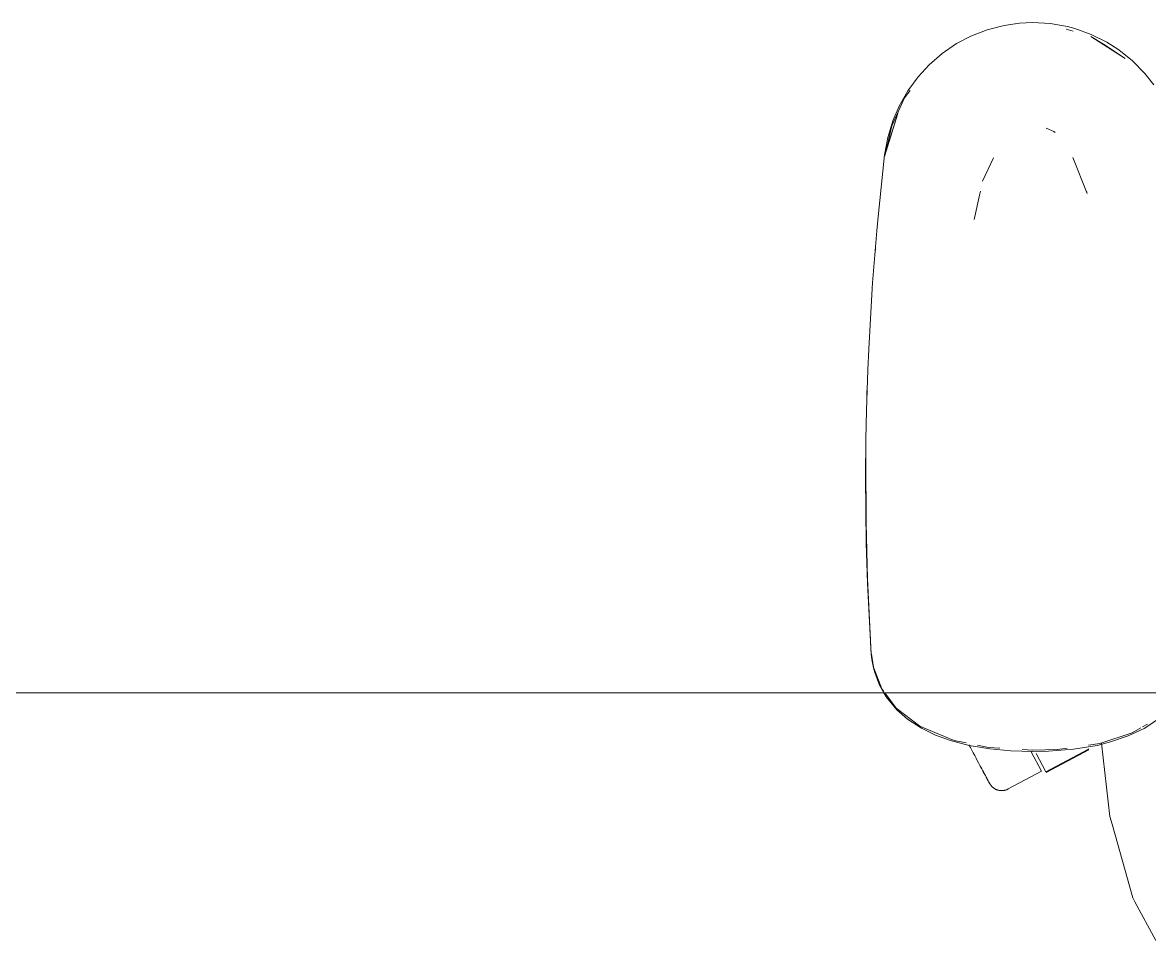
# Model space of a CAD drawing. Header units: millimetres. Extents: x 155927 to 317870, y -36033 to 97293.
# Drawn here: x 176345.5 to 176672.1, y 18435.4 to 18701.5 of the extents above; entities that cross this region are included whole.
import ezdxf

# ---------------------------------------------------------------- set-up
doc = ezdxf.new("R2010")
doc.units = ezdxf.units.MM
doc.header["$MEASUREMENT"] = 0
doc.layers.add('G-IMPT', color=8, linetype='CONTINUOUS', lineweight=9)
doc.layers.add('I-FURN', color=8, linetype='CONTINUOUS', lineweight=9)

msp = doc.modelspace()

# ---------------------------------------------------------------- linework, layer by layer
at = {"layer": 'G-IMPT'}
for p, q in [((176629.93, 18700.71), (176625.06, 18699.44)), ((176629.93, 18700.71), (176634.44, 18701.35)), ((176638.29, 18701.53), (176634.44, 18701.35)), ((176638.29, 18701.53), (176643.33, 18701.23)), ((176643.33, 18701.23), (176648.28, 18700.35)), ((176648.28, 18700.35), (176650.41, 18699.78)), ((176616.19, 18695.42), (176620.35, 18697.61)), ((176620.35, 18697.61), (176625.06, 18699.44)), ((176649.97, 18698.99), (176647.94, 18699.6)), ((176655.18, 18698.07), (176650.41, 18699.78)), ((176655.09, 18697.43), (176658.76, 18695.27)), ((176655.09, 18697.43), (176665.04, 18691.1)), ((176655.18, 18698.07), (176659.69, 18695.83)), ((176616.19, 18695.42), (176612.02, 18692.59)), ((176658.76, 18695.27), (176665.04, 18691.1)), ((176659.69, 18695.83), (176663.24, 18693.57)), ((176612.02, 18692.59), (176608.19, 18689.27)), ((176667.21, 18690.38), (176663.24, 18693.57)), ((176667.21, 18690.38), (176670.76, 18686.77)), ((176605.02, 18685.83), (176608.19, 18689.27)), ((176605.02, 18685.83), (176602.03, 18681.75)), ((176670.76, 18686.77), (176673.39, 18683.47)), ((176599.51, 18677.31), (176602.03, 18681.75)), ((176602.72, 18681.79), (176601.12, 18679.68)), ((176597.38, 18671.62), (176601.12, 18679.68)), ((176595.34, 18662.65), (176599.17, 18675.11)), ((176599.17, 18675.11), (176596.26, 18665.96)), ((176599.51, 18677.31), (176597.7, 18673.07)), ((176597.38, 18671.62), (176595.47, 18663.21)), ((176597.7, 18673.07), (176596.24, 18668.2)), ((176642.12, 18670.91), (176644.34, 18669.9)), ((176595.34, 18663.16), (176596.24, 18668.2)), ((176644.34, 18669.9), (176644.79, 18669.6)), ((176595.34, 18662.65), (176596.26, 18665.96)), ((176593.44, 18645.24), (176595.34, 18663.16)), ((176626.91, 18662.28), (176623.65, 18655.49)), ((176654.01, 18651.95), (176649.87, 18662.37)), ((176621.31, 18644.45), (176622.88, 18651.88)), ((176623.09, 18652.64), (176622.88, 18651.88)), ((176654.01, 18651.95), (176653.87, 18652.64)), ((176593.09, 18641.11), (176593.44, 18645.24)), ((176591.84, 18626.05), (176593.09, 18641.11)), ((176592.49, 18634.23), (176592.66, 18635.91)), ((176591.84, 18626.05), (176591.52, 18620.96)), ((176591.52, 18620.96), (176590.71, 18606.82)), ((176590.45, 18600.8), (176590.71, 18606.82)), ((176590.45, 18600.8), (176590.06, 18589.04)), ((176590.31, 18595.91), (176590.2, 18593.98)), ((176590.2, 18593.98), (176590.19, 18592.48)), ((176589.9, 18580.62), (176590.06, 18589.04)), ((176589.9, 18580.62), (176589.81, 18569.83)), ((176589.9, 18580.62), (176589.85, 18560.44)), ((176589.9, 18580.62), (176590.01, 18550.6)), ((176590.01, 18550.6), (176589.81, 18569.83)), ((176589.85, 18560.44), (176590.01, 18550.6)), ((176589.85, 18560.44), (176590.36, 18539.04)), ((176589.85, 18560.44), (176590.32, 18540.25)), ((176589.89, 18560.44), (176589.87, 18558.4)), ((176589.87, 18558.4), (176589.94, 18556.49)), ((176590.01, 18550.6), (176590.36, 18539.04)), ((176590.36, 18539.04), (176590.32, 18540.25)), ((176590.32, 18540.25), (176591.4, 18518.46)), ((176590.32, 18540.25), (176591.29, 18520.07)), ((176590.36, 18539.04), (176591.4, 18518.46)), ((176591.4, 18518.46), (176591.29, 18520.07)), ((176591.4, 18518.46), (176591.66, 18516.82)), ((176592.12, 18514.6), (176591.54, 18518.45)), ((176592.1, 18514.42), (176591.66, 18516.82)), ((176592.1, 18514.42), (176592.47, 18513.08)), ((176592.12, 18514.6), (176594.53, 18508.41)), ((176593.86, 18509.43), (176592.47, 18513.08)), ((176593.86, 18509.43), (176595.13, 18507.22)), ((176594.53, 18508.41), (176595.13, 18507.6)), ((176595.14, 18507.2), (176595.82, 18506)), ((176595.43, 18507.2), (176598.7, 18502.78)), ((176595.82, 18506), (176598.9, 18502.26)), ((176598.7, 18502.78), (176605.49, 18497.56)), ((176601.94, 18499.59), (176598.9, 18502.26)), ((176605.98, 18496.94), (176601.94, 18499.59)), ((176670.03, 18497.3), (176671.47, 18498.16)), ((176670.53, 18496.9), (176671.9, 18497.7)), ((176675.36, 18500.15), (176671.9, 18497.7)), ((176605.49, 18497.56), (176609.88, 18495.72)), ((176605.98, 18496.94), (176610.06, 18494.96)), ((176615.5, 18493.4), (176609.88, 18495.72)), ((176614.39, 18493.37), (176610.06, 18494.96)), ((176657.72, 18492.53), (176667.11, 18495.56)), ((176660.8, 18492.95), (176665.89, 18494.69)), ((176665.89, 18494.69), (176670.53, 18496.9)), ((176667.11, 18495.56), (176669.56, 18497.02)), ((176614.39, 18493.37), (176619.87, 18491.94)), ((176615.5, 18493.4), (176618.97, 18492.69)), ((176625.8, 18490.94), (176619.87, 18491.94)), ((176622.24, 18492.02), (176625.47, 18491.36)), ((176625.47, 18491.36), (176628.67, 18491.16)), ((176645.46, 18490.8), (176648.24, 18491.19)), ((176656.88, 18491.98), (176650.11, 18490.86)), ((176654.43, 18492.06), (176657.72, 18492.53)), ((176660.8, 18492.95), (176656.88, 18491.98)), ((176658.22, 18492.65), (176660.64, 18471.37)), ((176625.8, 18490.94), (176631.95, 18490.38)), ((176638.29, 18490.2), (176631.95, 18490.38)), ((176635.18, 18490.76), (176638.29, 18490.57)), ((176645.46, 18490.8), (176638.29, 18490.57)), ((176642.8, 18490.28), (176638.29, 18490.2)), ((176642.8, 18490.28), (176650.11, 18490.86)), ((176661.27, 18469.11), (176660.64, 18471.37)), ((176661.27, 18469.11), (176667.28, 18447.76)), ((176667.28, 18447.76), (176667.87, 18446.65)), ((176667.87, 18446.65), (176673.89, 18435.41))]:
    msp.add_line(p, q, dxfattribs=at)
at = {"layer": 'I-FURN'}
for p, q in [((177560.49, 18507.2), (176160.49, 18507.2)), ((176160.49, 18507.2), (177560.49, 18507.2)), ((176619.75, 18492.16), (176620.19, 18491.34)), ((176620.19, 18491.34), (176620.62, 18490.54)), ((176620.62, 18490.54), (176621.03, 18489.76)), ((176621.03, 18489.76), (176621.43, 18489.01)), ((176621.43, 18489.01), (176621.81, 18488.29)), ((176621.81, 18488.29), (176622.18, 18487.59)), ((176640.83, 18484.48), (176637.84, 18490.11)), ((176642.06, 18484.29), (176639.25, 18489.58)), ((176654.42, 18490.86), (176642.06, 18484.29)), ((176642.15, 18484.12), (176654.51, 18490.69)), ((176654.37, 18490.96), (176654.42, 18490.86)), ((176622.18, 18487.59), (176622.54, 18486.93)), ((176622.54, 18486.93), (176622.87, 18486.3)), ((176622.87, 18486.3), (176623.19, 18485.69)), ((176623.36, 18485.38), (176623.05, 18485.97)), ((176623.19, 18485.69), (176623.5, 18485.13)), ((176623.65, 18484.83), (176623.36, 18485.38)), ((176623.5, 18485.13), (176623.78, 18484.59)), ((176623.93, 18484.32), (176623.65, 18484.83)), ((176623.78, 18484.59), (176624.05, 18484.09)), ((176624.18, 18483.83), (176623.93, 18484.32)), ((176624.05, 18484.09), (176624.29, 18483.62)), ((176624.42, 18483.39), (176624.18, 18483.83)), ((176624.29, 18483.62), (176624.52, 18483.19)), ((176624.64, 18482.98), (176624.42, 18483.39)), ((176624.52, 18483.19), (176624.73, 18482.8)), ((176624.84, 18482.6), (176624.64, 18482.98)), ((176624.73, 18482.8), (176624.92, 18482.45)), ((176625.01, 18482.27), (176624.84, 18482.6)), ((176624.92, 18482.45), (176625.09, 18482.13)), ((176625.17, 18481.97), (176625.01, 18482.27)), ((176625.09, 18482.13), (176625.24, 18481.85)), ((176625.31, 18481.71), (176625.17, 18481.97)), ((176625.24, 18481.85), (176625.37, 18481.61)), ((176625.43, 18481.49), (176625.31, 18481.71)), ((176625.37, 18481.61), (176625.47, 18481.41)), ((176625.52, 18481.31), (176625.43, 18481.49)), ((176625.47, 18481.41), (176625.56, 18481.24)), ((176631.14, 18479.33), (176640.83, 18484.48)), ((176625.6, 18481.17), (176625.52, 18481.31)), ((176625.56, 18481.24), (176625.62, 18481.12)), ((176625.65, 18481.07), (176625.6, 18481.17)), ((176625.62, 18481.12), (176625.67, 18481.04)), ((176625.68, 18481.01), (176625.65, 18481.07)), ((176625.67, 18481.04), (176625.69, 18481)), ((176625.69, 18480.99), (176625.68, 18481.01)), ((176625.69, 18481), (176625.69, 18480.99)), ((176625.71, 18480.95), (176625.69, 18480.99)), ((176625.79, 18480.81), (176625.71, 18480.95)), ((176625.88, 18480.68), (176625.79, 18480.81)), ((176625.97, 18480.55), (176625.88, 18480.68)), ((176626.07, 18480.42), (176625.97, 18480.55)), ((176626.17, 18480.29), (176626.07, 18480.42)), ((176626.27, 18480.17), (176626.17, 18480.29)), ((176626.38, 18480.05), (176626.27, 18480.17)), ((176626.5, 18479.94), (176626.38, 18480.05)), ((176626.62, 18479.83), (176626.5, 18479.94)), ((176626.74, 18479.73), (176626.62, 18479.83)), ((176626.87, 18479.63), (176626.74, 18479.73)), ((176627, 18479.54), (176626.87, 18479.63)), ((176627.14, 18479.45), (176627, 18479.54)), ((176627.28, 18479.37), (176627.14, 18479.45)), ((176627.42, 18479.29), (176627.28, 18479.37)), ((176627.57, 18479.22), (176627.42, 18479.29)), ((176627.71, 18479.16), (176627.57, 18479.22)), ((176627.86, 18479.1), (176627.71, 18479.16)), ((176628.02, 18479.05), (176627.86, 18479.1)), ((176628.17, 18479), (176628.02, 18479.05)), ((176628.33, 18478.96), (176628.17, 18479)), ((176628.49, 18478.93), (176628.33, 18478.96)), ((176628.64, 18478.9), (176628.49, 18478.93)), ((176628.8, 18478.88), (176628.64, 18478.9)), ((176628.96, 18478.87), (176628.8, 18478.88)), ((176629.13, 18478.86), (176628.96, 18478.87)), ((176629.29, 18478.85), (176629.13, 18478.86)), ((176629.45, 18478.86), (176629.29, 18478.85)), ((176629.61, 18478.87), (176629.45, 18478.86)), ((176629.77, 18478.89), (176629.61, 18478.87)), ((176629.93, 18478.91), (176629.77, 18478.89)), ((176630.09, 18478.94), (176629.93, 18478.91)), ((176630.24, 18478.98), (176630.09, 18478.94)), ((176630.4, 18479.02), (176630.24, 18478.98)), ((176630.55, 18479.07), (176630.4, 18479.02)), ((176630.7, 18479.13), (176630.55, 18479.07)), ((176630.85, 18479.19), (176630.7, 18479.13)), ((176631, 18479.25), (176630.85, 18479.19)), ((176631.14, 18479.33), (176631, 18479.25))]:
    msp.add_line(p, q, dxfattribs=at)

doc.saveas('drawing.dxf')
